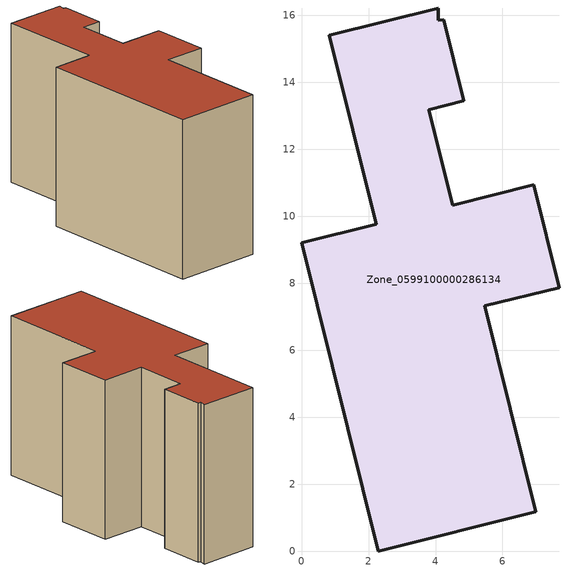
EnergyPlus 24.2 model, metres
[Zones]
Zone_0599100000286134
 floor ground (C_G): 4.24,15.88 4.85,13.45 3.79,13.18 4.51,10.33 6.94,10.94 7.7,7.87 5.47,7.32 7,1.17 2.29,0 0,9.21 2.23,9.77 0.82,15.41 4.08,16.22 4.09,15.86 z0
 wall outside (C_F): 2.29,0 7,1.17 5.47,7.32 7.7,7.87 6.94,10.94 4.51,10.33 3.79,13.18 4.85,13.45 4.24,15.88 4.09,15.86 4.08,16.22 0.82,15.41 2.23,9.77 0,9.21 2.29,0 z0:8.77
 roof outside (C_R): 4.85,13.45 4.24,15.88 4.09,15.86 4.08,16.22 0.82,15.41 2.23,9.77 0,9.21 2.29,0 7,1.17 5.47,7.32 7.7,7.87 6.94,10.94 4.51,10.33 3.79,13.18 z8.77
[BUILDING]
Pand.0599100000286134: North Axis=0; Terrain=City; Loads Convergence Tolerance Value=0.04; Temperature Convergence Tolerance Value=0.4; Solar Distribution=FullExterior; Maximum Number of Warmup Days=25; Minimum Number of Warmup Days=1
[Site:Location]
Rotterdam.The.Hague.AP_ZH_NLD Design_Conditions: Latitude=51.96; Longitude=4.45; Time Zone=1; Elevation=-4.5
[SITE:GROUNDTEMPERATURE:BUILDINGSURFACE]
18, 18, 18, 18, 18, 18, 18, 18, 18, 18, 18, 18
[MATERIAL] Thermal Absorptance=0.9; Solar Absorptance=0.7; Visible Absorptance=0.7
Name | Roughness | Thickness | Conductivity | Density | Specific Heat
G.TI.1965-1974 | MediumSmooth | 0.15 | 0.882353 | 540 | 1210
F.TI.1965-1974 | Rough | 0.3 | 0.697674 | 1920 | 840
R.TI.1965-1974 | MediumRough | 0.2 | 0.232558 | 1500 | 1000
[CONSTRUCTION]
C_G: G.TI.1965-1974
C_F: F.TI.1965-1974
C_R: R.TI.1965-1974
[ZONE]
Zone_0599100000286134: Type=1; Multiplier=1; Ceiling Height=Autocalculate; Volume=Autocalculate; Floor Area=autocalculate; Part of Total Floor Area=Yes
[ZONEINFILTRATION:DESIGNFLOWRATE]
Infil_Zone_0599100000286134: Zone or ZoneList or Space or SpaceList=Zone_0599100000286134; Schedule=AlwaysOn; Design Flow Rate Calculation Method=Flow/Area; Flow Rate per Floor Area=0.003; Constant Term Coefficient=1; Temperature Term Coefficient=0; Velocity Term Coefficient=0; Velocity Squared Term Coefficient=0
[HVACTEMPLATE:ZONE:IDEALLOADSAIRSYSTEM]
Zone_0599100000286134: Maximum Heating Supply Air Temperature=50; Minimum Cooling Supply Air Temperature=13; Maximum Heating Supply Air Humidity Ratio=0.0156; Minimum Cooling Supply Air Humidity Ratio=0.0077; Heating Limit=NoLimit; Cooling Limit=NoLimit; Dehumidification Control Type=ConstantSensibleHeatRatio; Cooling Sensible Heat Ratio=0.7; Dehumidification Setpoint=60; Humidification Control Type=None; Humidification Setpoint=30; Outdoor Air Method=None; Outdoor Air Flow Rate per Person=0.00944; Outdoor Air Flow Rate per Zone Floor Area=0; Outdoor Air Flow Rate per Zone=0; Demand Controlled Ventilation Type=None; Outdoor Air Economizer Type=NoEconomizer; Heat Recovery Type=None; Sensible Heat Recovery Effectiveness=0.7; Latent Heat Recovery Effectiveness=0.65
[ZONECONTROL:THERMOSTAT]
ThermostatControl_Zone_0599100000286134: Zone or ZoneList=Zone_0599100000286134; Control Type Schedule=DualSetpointControlType; Control 1=Thermostat_Zone_0599100000286134; Temperature Difference Between Cutout And Setpoint=0
[THERMOSTATSETPOINT:DUALSETPOINT]
Thermostat_Zone_0599100000286134: Heating Setpoint Temperature Schedule=HeatingSetpoint_Zone_0599100000286134; Cooling Setpoint Temperature Schedule=CoolingSetpoint_Zone_0599100000286134
[SCHEDULE:COMPACT]
HeatingSetpoint_Zone_0599100000286134: Through: 12/31, For: AllDays, Until: 24:00, 21
CoolingSetpoint_Zone_0599100000286134: Through: 12/31, For: AllDays, Until: 24:00, 24
DualSetpointControlType: Through: 12/31, For: AllDays, Until: 24:00, 4
AlwaysOn: Through: 12/31, For: AllDays, Until: 24:00, 1
